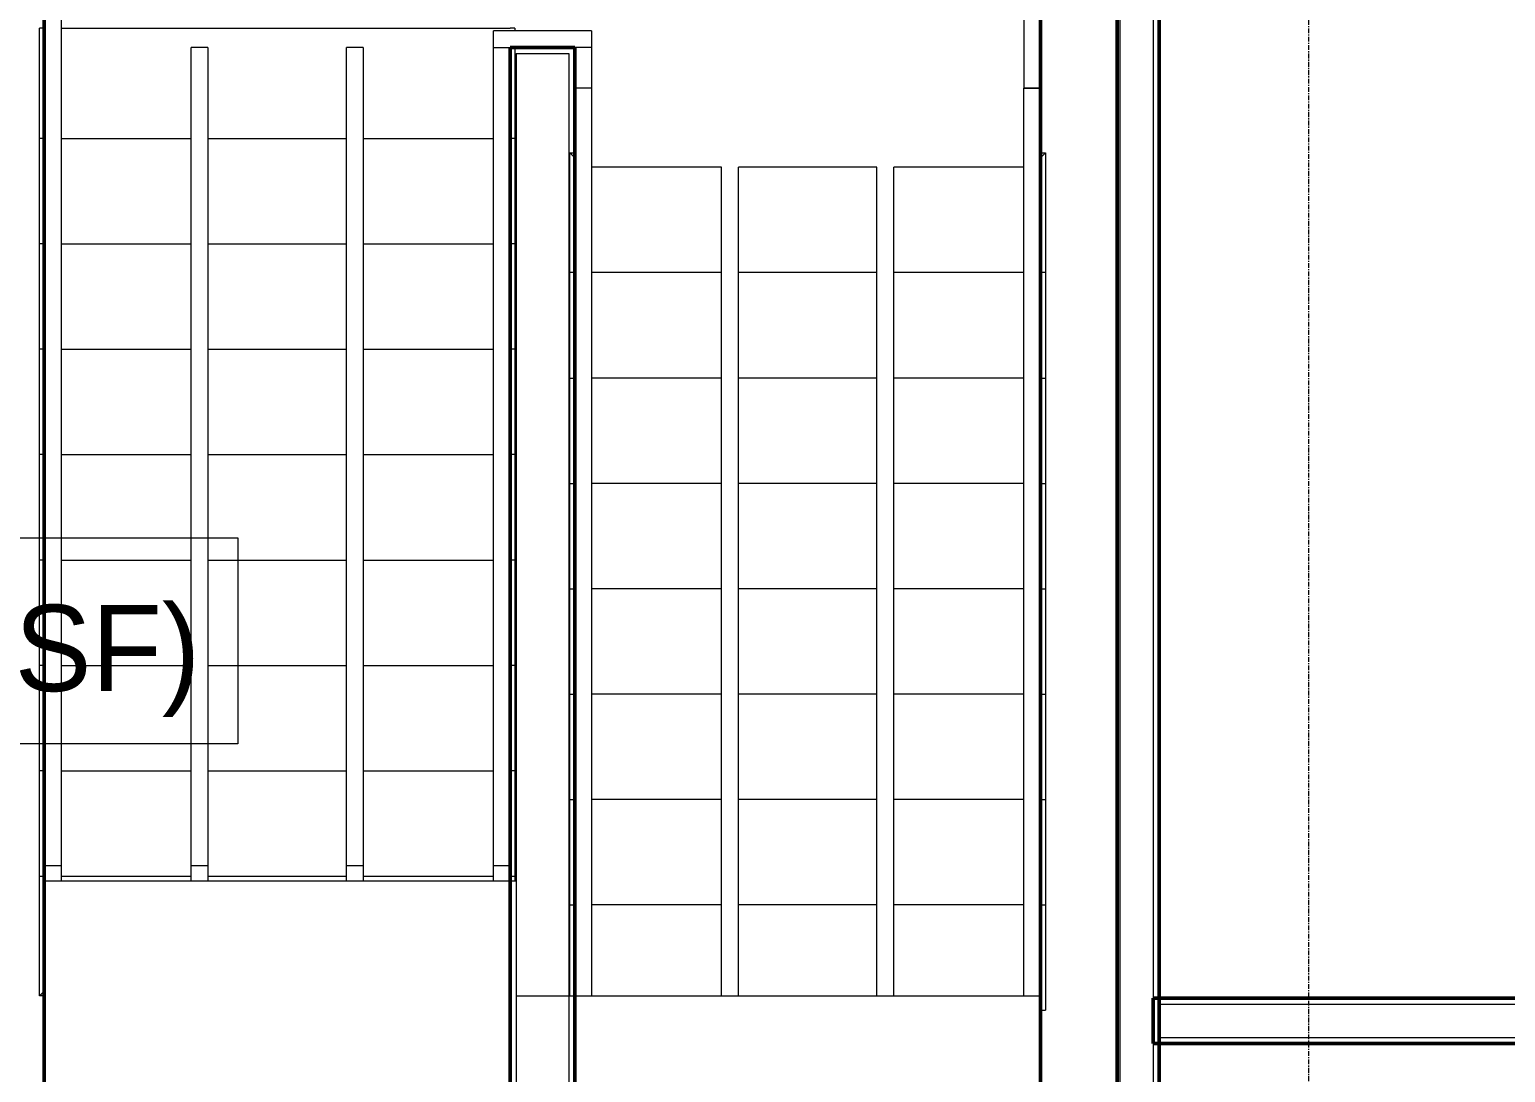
# Model space of a CAD drawing. Header units: inches. Extents: x -4218 to -1830, y 9767 to 12426.
# Drawn here: x -2633.9 to -2479.8, y 11922.2 to 12031.1 of the extents above; entities that cross this region are included whole.
import ezdxf

# ---------------------------------------------------------------- set-up
doc = ezdxf.new("R2010")
doc.units = ezdxf.units.IN
doc.header["$MEASUREMENT"] = 0
doc.linetypes.add('Grid Line 1_2_', pattern=[0.875, 0.5, -0.125, 0.125, -0.125])
for name, color, linetype, lineweight in [('0-1', 7, 'Continuous', 5), ('0-3', 252, 'Continuous', 9), ('A-AREA-IDEN', 2, 'Continuous', 9), ('A-DETL-MBND-1', 253, 'Continuous', 9), ('A-DETL-MBND-2', 252, 'Continuous', 9), ('A-DETL-MBND-3', 10, 'Continuous', 9), ('A-DETL-MBND-4', 254, 'Continuous', 9), ('A-FLOR-1', 252, 'Continuous', 9), ('A-FLOR-2', 10, 'Continuous', 9), ('A-FLOR-3', 253, 'Continuous', 9), ('A-FLOR-4', 192, 'Continuous', 9), ('A-WALL-1', 7, 'Continuous', 50), ('A-WALL-2', 250, 'Continuous', 13), ('A-WALL-3', 10, 'Continuous', 9), ('A-WALL-6', 254, 'Continuous', 9), ('I-WALL-1', 7, 'Continuous', 50), ('S-GRID-1', 1, 'Grid Line 1_2_', 9)]:
    doc.layers.add(name, color=color, linetype=linetype, lineweight=lineweight)
doc.styles.add('Century Gothic', font='ufonts.com_century-gothic.ttf', dxfattribs={"height": 9})

# ---------------------------------------------------------------- blocks, each defined once
blk = doc.blocks.new('CTR - 1st Phase - Unit Layouts_rvt-1-BACKGROUND - RCP - 1ST FLOOR')
at = {"layer": 'A-WALL-1'}
for p, q in [((-2516.57, 11929.34), (-2516.57, 11929.96)), ((-2516.57, 11929.96), (-2453.57, 11929.96)), ((-2516.57, 11925.84), (-2516.57, 11929.34)), ((-2516.57, 11925.21), (-2516.57, 11925.84)), ((-2455.95, 11925.21), (-2516.57, 11925.21))]:
    blk.add_line(p, q, dxfattribs=at)
at = {"layer": 'A-WALL-2'}
for p, q in [((-2515.95, 11925.84), (-2515.95, 11929.34)), ((-2515.95, 11929.34), (-2453.57, 11929.34)), ((-2515.95, 11925.84), (-2455.07, 11925.84))]:
    blk.add_line(p, q, dxfattribs=at)
blk = doc.blocks.new('CTR - 1st Phase - Common Walls_rvt-1-BACKGROUND - RCP - 1ST FLOOR')
at = {"layer": 'A-WALL-1'}
for p, q in [((-2520.32, 11837.19), (-2520.32, 12081.69)), ((-2515.95, 12081.69), (-2515.95, 11837.19))]:
    blk.add_line(p, q, dxfattribs=at)
at = {"layer": 'A-WALL-2'}
for p, q in [((-2520.07, 12081.69), (-2520.07, 11837.19)), ((-2516.57, 12081.69), (-2516.57, 11837.19))]:
    blk.add_line(p, q, dxfattribs=at)
at = {"layer": 'A-WALL-6'}
blk.add_line((-2520.32, 11837.19), (-2520.32, 12081.06), dxfattribs=at)
blk = doc.blocks.new('Assembled Stair - ___-2364880-BACKGROUND - RCP - 1ST FLOOR')
at = {"layer": 'A-DETL-MBND-3'}
for p, q in [((-2545.41, 11930.19), (-2545.41, 12016.69)), ((-2543.66, 11930.19), (-2543.66, 12016.69)), ((-2545.41, 11930.19), (-2543.66, 11930.19))]:
    blk.add_line(p, q, dxfattribs=at)
blk = doc.blocks.new('Assembled Stair - ___-2364879-BACKGROUND - RCP - 1ST FLOOR')
at = {"layer": 'A-DETL-MBND-3'}
for p, q in [((-2561.62, 11930.19), (-2561.62, 12016.69)), ((-2559.87, 11930.19), (-2559.87, 12016.69)), ((-2561.62, 11930.19), (-2559.87, 11930.19))]:
    blk.add_line(p, q, dxfattribs=at)
blk = doc.blocks.new('Assembled Stair - ___-2364878-BACKGROUND - RCP - 1ST FLOOR')
at = {"layer": 'A-DETL-MBND-3'}
for p, q in [((-2615.24, 12029.19), (-2616.99, 12029.19)), ((-2616.99, 11943.81), (-2616.99, 12029.19)), ((-2615.24, 12029.19), (-2615.24, 11943.81)), ((-2616.99, 11942.19), (-2616.99, 11943.81)), ((-2616.99, 11943.81), (-2615.24, 11943.81)), ((-2615.24, 11943.81), (-2615.24, 11942.19))]:
    blk.add_line(p, q, dxfattribs=at)
blk = doc.blocks.new('Assembled Stair - ___-2364877-BACKGROUND - RCP - 1ST FLOOR')
at = {"layer": 'A-DETL-MBND-3'}
for p, q in [((-2599.03, 12029.19), (-2600.78, 12029.19)), ((-2600.78, 11943.81), (-2600.78, 12029.19)), ((-2599.03, 12029.19), (-2599.03, 11943.81)), ((-2600.78, 11942.19), (-2600.78, 11943.81)), ((-2600.78, 11943.81), (-2599.03, 11943.81)), ((-2599.03, 11943.81), (-2599.03, 11942.19))]:
    blk.add_line(p, q, dxfattribs=at)
blk = doc.blocks.new('Assembled Stair - ___-2224092-BACKGROUND - RCP - 1ST FLOOR')
at = {"layer": 'A-DETL-MBND-2'}
blk.add_line((-2576.95, 12029.19), (-2583.7, 12029.19), dxfattribs=at)
at = {"layer": 'A-DETL-MBND-3'}
for p, q in [((-2575.2, 12030.94), (-2585.45, 12030.94)), ((-2585.45, 12029.19), (-2585.45, 12030.94)), ((-2575.2, 12030.94), (-2575.2, 12029.19)), ((-2575.2, 12029.19), (-2576.95, 12029.19))]:
    blk.add_line(p, q, dxfattribs=at)
blk = doc.blocks.new('Assembled Stair - ___-2224089-BACKGROUND - RCP - 1ST FLOOR')
at = {"layer": 'A-DETL-MBND-2'}
blk.add_line((-2528.32, 12077.19), (-2528.32, 12024.96), dxfattribs=at)
at = {"layer": 'A-DETL-MBND-3'}
for p, q in [((-2530.07, 12075.44), (-2528.32, 12077.19)), ((-2530.07, 12075.44), (-2530.07, 12024.96)), ((-2528.32, 12024.96), (-2530.07, 12024.96))]:
    blk.add_line(p, q, dxfattribs=at)
blk = doc.blocks.new('Assembled Stair - ___-2224088-BACKGROUND - RCP - 1ST FLOOR')
at = {"layer": 'A-DETL-MBND-2'}
for p, q in [((-2576.95, 12024.96), (-2576.95, 12029.19)), ((-2576.95, 12024.96), (-2576.95, 12018.19)), ((-2576.95, 12018.19), (-2576.95, 12016.69)), ((-2576.95, 12016.69), (-2576.95, 12005.69)), ((-2576.95, 12005.69), (-2576.95, 11994.69)), ((-2576.95, 11994.69), (-2576.95, 11983.69)), ((-2576.95, 11983.69), (-2576.95, 11972.69)), ((-2576.95, 11972.69), (-2576.95, 11961.69)), ((-2576.95, 11961.69), (-2576.95, 11950.69)), ((-2576.95, 11950.69), (-2576.95, 11939.69)), ((-2576.95, 11939.69), (-2576.95, 11930.19))]:
    blk.add_line(p, q, dxfattribs=at)
at = {"layer": 'A-DETL-MBND-3'}
for p, q in [((-2575.2, 12029.19), (-2576.95, 12029.19)), ((-2575.2, 12029.19), (-2575.2, 12024.96)), ((-2575.2, 12024.96), (-2576.95, 12024.96)), ((-2575.2, 12024.96), (-2575.2, 11930.19)), ((-2576.95, 11930.19), (-2575.2, 11930.19))]:
    blk.add_line(p, q, dxfattribs=at)
blk = doc.blocks.new('Assembled Stair - ___-2224087-BACKGROUND - RCP - 1ST FLOOR')
at = {"layer": 'A-DETL-MBND-1'}
blk.add_line((-2528.32, 12024.96), (-2528.32, 12028.39), dxfattribs=at)
at = {"layer": 'A-DETL-MBND-2'}
for p, q in [((-2528.32, 12018.19), (-2528.32, 12024.96)), ((-2528.32, 12016.69), (-2528.32, 12018.19)), ((-2528.32, 12005.69), (-2528.32, 12016.69)), ((-2528.32, 11994.69), (-2528.32, 12005.69)), ((-2528.32, 11983.69), (-2528.32, 11994.69)), ((-2528.32, 11972.69), (-2528.32, 11983.69)), ((-2528.32, 11961.69), (-2528.32, 11972.69)), ((-2528.32, 11950.69), (-2528.32, 11961.69)), ((-2528.32, 11939.69), (-2528.32, 11950.69)), ((-2528.32, 11930.19), (-2528.32, 11939.69))]:
    blk.add_line(p, q, dxfattribs=at)
at = {"layer": 'A-DETL-MBND-3'}
for p, q in [((-2530.07, 12024.96), (-2528.32, 12024.96)), ((-2530.07, 11930.19), (-2530.07, 12024.96)), ((-2530.07, 11930.19), (-2528.32, 11930.19))]:
    blk.add_line(p, q, dxfattribs=at)
blk = doc.blocks.new('Assembled Stair - Landing_Internal_-2377771-BACKGROUND - RCP - 1ST FLOOR')
at = {"layer": 'A-DETL-MBND-1'}
for p, q in [((-2632.32, 12053.19), (-2632.32, 12077.19)), ((-2632.32, 12077.19), (-2528.32, 12077.19)), ((-2528.32, 12077.19), (-2528.32, 12028.39)), ((-2576.95, 12018.19), (-2576.95, 12029.19)), ((-2528.32, 12024.96), (-2528.32, 12018.19)), ((-2576.95, 12016.69), (-2576.95, 12018.19)), ((-2528.32, 12018.19), (-2528.32, 12016.69))]:
    blk.add_line(p, q, dxfattribs=at)
at = {"layer": 'A-DETL-MBND-3'}
for p, q in [((-2561.62, 12016.69), (-2575.2, 12016.69)), ((-2545.41, 12016.69), (-2559.87, 12016.69)), ((-2530.07, 12016.69), (-2543.66, 12016.69))]:
    blk.add_line(p, q, dxfattribs=at)
at = {"layer": 'A-DETL-MBND-4'}
for p, q in [((-2632.32, 12033.42), (-2632.32, 12053.19)), ((-2632.32, 12031.19), (-2632.32, 12033.42)), ((-2528.32, 12028.39), (-2528.32, 12024.96))]:
    blk.add_line(p, q, dxfattribs=at)
blk = doc.blocks.new('Assembled Stair - ___-2224084-BACKGROUND - RCP - 1ST FLOOR')
blk.add_blockref('Assembled Stair - Landing_Internal_-2377771-BACKGROUND - RCP - 1ST FLOOR', (0, 0))
blk = doc.blocks.new('Assembled Stair - Run_Internal_-2377770-BACKGROUND - RCP - 1ST FLOOR')
at = {"layer": 'A-DETL-MBND-2'}
for p, q in [((-2577.45, 12005.71), (-2577.45, 12018.19)), ((-2577.45, 12018.19), (-2576.95, 12018.19)), ((-2528.32, 12018.19), (-2527.82, 12018.19)), ((-2527.82, 12018.19), (-2527.82, 12005.69)), ((-2577.45, 11994.69), (-2577.45, 12005.69)), ((-2577.43, 12005.69), (-2577.45, 12005.69)), ((-2577.38, 12005.69), (-2577.43, 12005.69)), ((-2577.3, 12005.69), (-2577.38, 12005.69)), ((-2577.2, 12005.69), (-2577.3, 12005.69)), ((-2577.08, 12005.69), (-2577.2, 12005.69)), ((-2576.95, 12005.69), (-2577.08, 12005.69)), ((-2528.19, 12005.69), (-2528.32, 12005.69)), ((-2527.89, 12005.69), (-2528.19, 12005.69)), ((-2527.84, 12005.69), (-2527.89, 12005.69)), ((-2527.82, 12005.69), (-2527.84, 12005.69)), ((-2527.82, 12005.69), (-2527.82, 11994.69)), ((-2577.45, 11983.69), (-2577.45, 11994.69)), ((-2577.45, 11994.69), (-2577.43, 11994.69)), ((-2577.38, 11994.69), (-2577.3, 11994.69)), ((-2577.3, 11994.69), (-2576.95, 11994.69)), ((-2528.32, 11994.69), (-2527.97, 11994.69)), ((-2527.97, 11994.69), (-2527.82, 11994.69)), ((-2527.82, 11994.69), (-2527.82, 11983.69)), ((-2577.45, 11972.69), (-2577.45, 11983.69)), ((-2577.45, 11983.69), (-2577.33, 11983.69)), ((-2577.3, 11983.69), (-2577.2, 11983.69)), ((-2577.2, 11983.69), (-2576.95, 11983.69)), ((-2528.32, 11983.69), (-2527.89, 11983.69)), ((-2527.89, 11983.69), (-2527.84, 11983.69)), ((-2527.84, 11983.69), (-2527.82, 11983.69)), ((-2527.82, 11983.69), (-2527.82, 11972.69)), ((-2577.45, 11961.69), (-2577.45, 11972.69)), ((-2577.45, 11972.69), (-2577.43, 11972.69)), ((-2577.43, 11972.69), (-2577.38, 11972.69)), ((-2577.38, 11972.69), (-2577.3, 11972.69)), ((-2577.27, 11972.69), (-2577.2, 11972.69)), ((-2577.2, 11972.69), (-2576.95, 11972.69)), ((-2528.32, 11972.69), (-2527.89, 11972.69)), ((-2527.89, 11972.69), (-2527.82, 11972.69)), ((-2527.82, 11972.69), (-2527.82, 11961.69)), ((-2577.45, 11950.69), (-2577.45, 11961.69)), ((-2577.45, 11961.69), (-2577.43, 11961.69)), ((-2577.43, 11961.69), (-2577.38, 11961.69)), ((-2577.38, 11961.69), (-2577.21, 11961.69)), ((-2577.2, 11961.69), (-2577.08, 11961.69)), ((-2577.08, 11961.69), (-2576.95, 11961.69)), ((-2528.32, 11961.69), (-2528.07, 11961.69)), ((-2528.07, 11961.69), (-2527.82, 11961.69)), ((-2527.82, 11961.69), (-2527.82, 11950.69)), ((-2577.45, 11939.69), (-2577.45, 11950.69)), ((-2577.45, 11950.69), (-2577.43, 11950.69)), ((-2577.43, 11950.69), (-2576.95, 11950.69)), ((-2528.32, 11950.69), (-2528.19, 11950.69)), ((-2528.19, 11950.69), (-2527.84, 11950.69)), ((-2527.84, 11950.69), (-2527.82, 11950.69)), ((-2527.82, 11950.69), (-2527.82, 11939.69)), ((-2577.45, 11930.19), (-2577.45, 11939.69)), ((-2577.45, 11939.69), (-2577.43, 11939.69)), ((-2577.43, 11939.69), (-2577.3, 11939.69)), ((-2577.3, 11939.69), (-2577.09, 11939.69)), ((-2577.08, 11939.69), (-2576.95, 11939.69)), ((-2528.32, 11939.69), (-2527.82, 11939.69)), ((-2527.82, 11939.69), (-2527.82, 11928.69)), ((-2528.32, 11928.69), (-2527.82, 11928.69))]:
    blk.add_line(p, q, dxfattribs=at)
for points, knots in [([(-2577.45, 12018.19), (-2577.45, 12018.19), (-2577.44, 12018.18), (-2577.41, 12018.15), (-2577.39, 12018.13), (-2577.38, 12018.12)], [0.5, 0.5, 0.5, 0.5, 0.5833333, 0.625, 0.6666667, 0.6666667, 0.6666667, 0.6666667]), ([(-2577.38, 12018.12), (-2577.37, 12018.11), (-2577.35, 12018.09), (-2577.32, 12018.07), (-2577.3, 12018.04), (-2577.25, 12017.99), (-2577.21, 12017.95), (-2577.17, 12017.91), (-2577.13, 12017.87), (-2577.06, 12017.8), (-2576.99, 12017.73), (-2576.95, 12017.69)], [0.6666667, 0.6666667, 0.6666667, 0.6666667, 0.7083333, 0.7291667, 0.75, 0.7916667, 0.8333333, 0.8541667, 0.875, 0.9166667, 1, 1, 1, 1]), ([(-2527.97, 12018.04), (-2527.99, 12018.03), (-2528.02, 12017.99), (-2528.06, 12017.95), (-2528.1, 12017.91), (-2528.14, 12017.87), (-2528.21, 12017.8), (-2528.28, 12017.73), (-2528.32, 12017.69)], [0.75, 0.75, 0.75, 0.75, 0.7916667, 0.8333333, 0.8541667, 0.875, 0.9166667, 1, 1, 1, 1]), ([(-2527.89, 12018.12), (-2527.9, 12018.11), (-2527.92, 12018.09), (-2527.95, 12018.07), (-2527.96, 12018.05), (-2527.97, 12018.04)], [0.66666667, 0.66666667, 0.66666667, 0.66666667, 0.70833333, 0.72916667, 0.75, 0.75, 0.75, 0.75])]:
    blk.add_open_spline(points, degree=3, knots=knots, dxfattribs=at)
for points in [[(-2527.84, 12018.17), (-2527.85, 12018.17), (-2527.86, 12018.15), (-2527.88, 12018.13), (-2527.89, 12018.12)], [(-2527.82, 12018.19), (-2527.82, 12018.19), (-2527.83, 12018.18), (-2527.84, 12018.17)]]:
    blk.add_open_spline(points, degree=3, dxfattribs=at)
at = {"layer": 'A-DETL-MBND-3'}
for p, q in [((-2561.62, 12005.69), (-2575.2, 12005.69)), ((-2545.41, 12005.69), (-2559.87, 12005.69)), ((-2530.07, 12005.69), (-2543.66, 12005.69)), ((-2561.62, 11994.69), (-2575.2, 11994.69)), ((-2545.41, 11994.69), (-2559.87, 11994.69)), ((-2530.07, 11994.69), (-2543.66, 11994.69)), ((-2561.62, 11983.69), (-2575.2, 11983.69)), ((-2545.41, 11983.69), (-2559.87, 11983.69)), ((-2530.07, 11983.69), (-2543.66, 11983.69)), ((-2561.62, 11972.69), (-2575.2, 11972.69)), ((-2545.41, 11972.69), (-2559.87, 11972.69)), ((-2530.07, 11972.69), (-2543.66, 11972.69)), ((-2561.62, 11961.69), (-2575.2, 11961.69)), ((-2545.41, 11961.69), (-2559.87, 11961.69)), ((-2530.07, 11961.69), (-2543.66, 11961.69)), ((-2561.62, 11950.69), (-2575.2, 11950.69)), ((-2545.41, 11950.69), (-2559.87, 11950.69)), ((-2530.07, 11950.69), (-2543.66, 11950.69)), ((-2561.62, 11939.69), (-2575.2, 11939.69)), ((-2545.41, 11939.69), (-2559.87, 11939.69)), ((-2530.07, 11939.69), (-2543.66, 11939.69))]:
    blk.add_line(p, q, dxfattribs=at)
at = {"layer": 'A-DETL-MBND-4'}
for p, q in [((-2576.95, 12017.44), (-2576.95, 12016.69)), ((-2528.32, 12016.69), (-2528.32, 12017.44))]:
    blk.add_line(p, q, dxfattribs=at)
blk = doc.blocks.new('Assembled Stair - ___-2224082-BACKGROUND - RCP - 1ST FLOOR')
blk.add_blockref('Assembled Stair - Run_Internal_-2377770-BACKGROUND - RCP - 1ST FLOOR', (0, 0))
blk = doc.blocks.new('Assembled Stair - ___-2224029-BACKGROUND - RCP - 1ST FLOOR')
at = {"layer": 'A-DETL-MBND-2'}
for p, q in [((-2583.7, 12029.19), (-2583.7, 12019.69)), ((-2583.7, 12019.69), (-2583.7, 12008.69)), ((-2583.7, 12008.69), (-2583.7, 11997.69)), ((-2583.7, 11997.69), (-2583.7, 11986.69)), ((-2583.7, 11986.69), (-2583.7, 11975.69)), ((-2583.7, 11975.69), (-2583.7, 11964.69)), ((-2583.7, 11964.69), (-2583.7, 11953.69)), ((-2583.7, 11953.69), (-2583.7, 11943.81)), ((-2583.7, 11943.81), (-2583.7, 11942.19))]:
    blk.add_line(p, q, dxfattribs=at)
at = {"layer": 'A-DETL-MBND-3'}
for p, q in [((-2585.45, 12029.19), (-2583.7, 12029.19)), ((-2585.45, 11943.81), (-2585.45, 12029.19)), ((-2585.45, 11942.19), (-2585.45, 11943.81)), ((-2585.45, 11943.81), (-2583.7, 11943.81))]:
    blk.add_line(p, q, dxfattribs=at)
blk = doc.blocks.new('Assembled Stair - ___-2224028-BACKGROUND - RCP - 1ST FLOOR')
at = {"layer": 'A-DETL-MBND-1'}
for p, q in [((-2632.32, 12031.19), (-2632.32, 12033.42)), ((-2632.32, 12029.19), (-2632.32, 12031.19)), ((-2632.32, 12019.69), (-2632.32, 12029.19)), ((-2632.32, 12008.69), (-2632.32, 12019.69)), ((-2632.32, 11997.69), (-2632.32, 12008.69)), ((-2632.32, 11997.19), (-2632.32, 11997.69))]:
    blk.add_line(p, q, dxfattribs=at)
at = {"layer": 'A-DETL-MBND-2'}
for p, q in [((-2632.32, 12033.42), (-2632.2, 12033.42)), ((-2632.32, 11986.69), (-2632.32, 11997.19)), ((-2632.32, 11975.69), (-2632.32, 11986.69)), ((-2632.32, 11964.69), (-2632.32, 11975.69)), ((-2632.32, 11953.69), (-2632.32, 11964.69)), ((-2632.32, 11943.81), (-2632.32, 11953.69)), ((-2632.32, 11942.19), (-2632.32, 11943.81))]:
    blk.add_line(p, q, dxfattribs=at)
at = {"layer": 'A-DETL-MBND-3'}
for p, q in [((-2632.2, 12033.42), (-2630.57, 12033.42)), ((-2630.57, 12033.42), (-2630.57, 11943.81)), ((-2632.32, 11943.81), (-2630.57, 11943.81)), ((-2630.57, 11943.81), (-2630.57, 11942.19))]:
    blk.add_line(p, q, dxfattribs=at)
blk = doc.blocks.new('Assembled Stair - Run_Internal_-2377769-BACKGROUND - RCP - 1ST FLOOR')
at = {"layer": 'A-DETL-MBND-2'}
for p, q in [((-2632.82, 12019.69), (-2632.82, 12031.19)), ((-2632.32, 12031.19), (-2632.82, 12031.19)), ((-2583.2, 12029.19), (-2583.2, 12019.69)), ((-2632.82, 12008.69), (-2632.82, 12019.69)), ((-2632.32, 12019.69), (-2632.82, 12019.69)), ((-2583.57, 12019.69), (-2583.7, 12019.69)), ((-2583.2, 12019.69), (-2583.57, 12019.69)), ((-2583.2, 12019.69), (-2583.2, 12008.69)), ((-2632.82, 11997.69), (-2632.82, 12008.69)), ((-2632.32, 12008.69), (-2632.82, 12008.69)), ((-2583.27, 12008.69), (-2583.7, 12008.69)), ((-2583.2, 12008.69), (-2583.27, 12008.69)), ((-2583.2, 12008.69), (-2583.2, 11997.69)), ((-2632.82, 11986.69), (-2632.82, 11997.69)), ((-2632.32, 11997.69), (-2632.82, 11997.69)), ((-2583.27, 11997.69), (-2583.7, 11997.69)), ((-2583.2, 11997.69), (-2583.22, 11997.69)), ((-2583.2, 11997.69), (-2583.2, 11986.69)), ((-2632.82, 11975.69), (-2632.82, 11986.69)), ((-2632.76, 11986.69), (-2632.82, 11986.69)), ((-2632.32, 11986.69), (-2632.76, 11986.69)), ((-2583.29, 11986.69), (-2583.7, 11986.69)), ((-2583.2, 11986.69), (-2583.27, 11986.69)), ((-2583.2, 11986.69), (-2583.2, 11975.69)), ((-2632.82, 11964.69), (-2632.82, 11975.69)), ((-2632.45, 11975.69), (-2632.82, 11975.69)), ((-2632.32, 11975.69), (-2632.45, 11975.69)), ((-2583.35, 11975.69), (-2583.7, 11975.69)), ((-2583.2, 11975.69), (-2583.35, 11975.69)), ((-2583.2, 11975.69), (-2583.2, 11964.69)), ((-2632.82, 11953.69), (-2632.82, 11964.69)), ((-2632.32, 11964.69), (-2632.82, 11964.69)), ((-2583.45, 11964.69), (-2583.7, 11964.69)), ((-2583.2, 11964.69), (-2583.45, 11964.69)), ((-2583.2, 11964.69), (-2583.2, 11953.69)), ((-2632.82, 11942.69), (-2632.82, 11953.69)), ((-2632.57, 11953.69), (-2632.82, 11953.69)), ((-2632.45, 11953.69), (-2632.57, 11953.69)), ((-2632.32, 11953.69), (-2632.45, 11953.69)), ((-2583.46, 11953.69), (-2583.7, 11953.69)), ((-2583.27, 11953.69), (-2583.45, 11953.69)), ((-2583.2, 11953.69), (-2583.27, 11953.69)), ((-2583.2, 11953.69), (-2583.2, 11942.69)), ((-2632.82, 11930.19), (-2632.82, 11942.69)), ((-2632.82, 11942.69), (-2632.32, 11942.69)), ((-2583.7, 11942.69), (-2583.57, 11942.69)), ((-2583.57, 11942.69), (-2583.35, 11942.69)), ((-2583.35, 11942.69), (-2583.2, 11942.69)), ((-2583.2, 11942.69), (-2583.2, 11942.19)), ((-2632.32, 11930.19), (-2632.82, 11930.19))]:
    blk.add_line(p, q, dxfattribs=at)
for points, knots in [([(-2632.82, 11930.19), (-2632.82, 11930.19), (-2632.82, 11930.2), (-2632.79, 11930.23), (-2632.76, 11930.26), (-2632.73, 11930.29), (-2632.7, 11930.31), (-2632.68, 11930.33), (-2632.68, 11930.34)], [0.5, 0.5, 0.5, 0.5, 0.5833333, 0.625, 0.6666667, 0.7083333, 0.7291667, 0.75, 0.75, 0.75, 0.75]), ([(-2632.68, 11930.34), (-2632.66, 11930.35), (-2632.63, 11930.38), (-2632.58, 11930.43), (-2632.55, 11930.47), (-2632.51, 11930.51), (-2632.43, 11930.58), (-2632.37, 11930.65), (-2632.32, 11930.69)], [0.75, 0.75, 0.75, 0.75, 0.7916667, 0.8333333, 0.8541667, 0.875, 0.9166667, 1, 1, 1, 1])]:
    blk.add_open_spline(points, degree=3, knots=knots, dxfattribs=at)
at = {"layer": 'A-DETL-MBND-3'}
for p, q in [((-2630.57, 12031.19), (-2583.7, 12031.19)), ((-2583.2, 12031.19), (-2583.7, 12031.19)), ((-2583.2, 12031.19), (-2583.2, 12030.94)), ((-2632.32, 12019.69), (-2632.32, 12018.94)), ((-2630.57, 12019.69), (-2616.99, 12019.69)), ((-2615.24, 12019.69), (-2600.78, 12019.69)), ((-2599.03, 12019.69), (-2585.45, 12019.69)), ((-2632.32, 12008.69), (-2632.32, 12007.94)), ((-2630.57, 12008.69), (-2616.99, 12008.69)), ((-2615.24, 12008.69), (-2600.78, 12008.69)), ((-2599.03, 12008.69), (-2585.45, 12008.69)), ((-2632.32, 11997.69), (-2632.32, 11997.19)), ((-2630.57, 11997.69), (-2616.99, 11997.69)), ((-2615.24, 11997.69), (-2600.78, 11997.69)), ((-2599.03, 11997.69), (-2585.45, 11997.69)), ((-2630.57, 11986.69), (-2616.99, 11986.69)), ((-2615.24, 11986.69), (-2600.78, 11986.69)), ((-2599.03, 11986.69), (-2585.45, 11986.69)), ((-2630.57, 11975.69), (-2616.99, 11975.69)), ((-2615.24, 11975.69), (-2600.78, 11975.69)), ((-2599.03, 11975.69), (-2585.45, 11975.69)), ((-2630.57, 11964.69), (-2616.99, 11964.69)), ((-2615.24, 11964.69), (-2600.78, 11964.69)), ((-2599.03, 11964.69), (-2585.45, 11964.69)), ((-2630.57, 11953.69), (-2616.99, 11953.69)), ((-2615.24, 11953.69), (-2600.78, 11953.69)), ((-2599.03, 11953.69), (-2585.45, 11953.69)), ((-2630.57, 11942.69), (-2616.99, 11942.69)), ((-2615.24, 11942.69), (-2600.78, 11942.69)), ((-2599.03, 11942.69), (-2585.45, 11942.69))]:
    blk.add_line(p, q, dxfattribs=at)
at = {"layer": 'A-DETL-MBND-4'}
blk.add_line((-2632.32, 11997.19), (-2632.32, 11996.94), dxfattribs=at)
blk = doc.blocks.new('Assembled Stair - ___-2224025-BACKGROUND - RCP - 1ST FLOOR')
blk.add_blockref('Assembled Stair - Run_Internal_-2377769-BACKGROUND - RCP - 1ST FLOOR', (0, 0))
blk = doc.blocks.new('CTR - 1st Phase -Stairs _ Elevators_rvt-1-BACKGROUND - RCP - 1ST FLOOR')
at = {"layer": 'A-DETL-MBND-2'}
for p, q in [((-2583.07, 11930.19), (-2576.95, 11930.19)), ((-2528.32, 11930.19), (-2528.32, 11919.19))]:
    blk.add_line(p, q, dxfattribs=at)
at = {"layer": 'A-DETL-MBND-3'}
for p, q in [((-2575.2, 11930.19), (-2561.62, 11930.19)), ((-2559.87, 11930.19), (-2545.41, 11930.19)), ((-2543.66, 11930.19), (-2530.07, 11930.19))]:
    blk.add_line(p, q, dxfattribs=at)
at = {"layer": 'A-FLOR-1'}
for p, q in [((-2632.32, 11845.19), (-2632.32, 11942.19)), ((-2583.7, 11942.19), (-2583.07, 11942.19))]:
    blk.add_line(p, q, dxfattribs=at)
at = {"layer": 'A-FLOR-2'}
blk.add_line((-2632.32, 11942.19), (-2583.7, 11942.19), dxfattribs=at)
at = {"layer": 'A-FLOR-3'}
blk.add_line((-2583.07, 11942.19), (-2583.07, 11917.56), dxfattribs=at)
at = {"layer": 'A-WALL-1'}
for p, q in [((-2632.32, 12077.19), (-2632.32, 11901.19)), ((-2528.32, 11914.31), (-2528.32, 12077.19)), ((-2520.32, 12077.19), (-2520.32, 11845.19))]:
    blk.add_line(p, q, dxfattribs=at)
at = {"layer": 'A-WALL-2'}
for p, q in [((-2583.07, 12028.56), (-2583.07, 11908.19)), ((-2583.07, 12028.56), (-2577.57, 12028.56)), ((-2577.57, 12028.56), (-2577.57, 11913.69))]:
    blk.add_line(p, q, dxfattribs=at)
at = {"layer": 'A-WALL-3'}
for p, q in [((-2520.32, 12077.19), (-2520.32, 11845.19)), ((-2632.32, 12023.8), (-2632.32, 12019.69)), ((-2632.32, 12019.69), (-2632.32, 12018.94)), ((-2632.32, 12018.94), (-2632.32, 12018.69)), ((-2632.32, 12018.19), (-2632.32, 12008.69)), ((-2632.32, 12008.69), (-2632.32, 12007.94)), ((-2632.32, 12007.94), (-2632.32, 12007.69)), ((-2632.32, 12007.19), (-2632.32, 11997.69)), ((-2632.32, 11997.69), (-2632.32, 11997.19)), ((-2632.32, 11997.19), (-2632.32, 11996.94))]:
    blk.add_line(p, q, dxfattribs=at)
at = {"layer": 'I-WALL-1'}
for p, q in [((-2583.7, 11907.56), (-2583.7, 12029.19)), ((-2583.7, 12029.19), (-2583.07, 12029.19)), ((-2583.07, 12029.19), (-2577.57, 12029.19)), ((-2577.57, 12029.19), (-2576.95, 12029.19)), ((-2576.95, 12029.19), (-2576.95, 11914.31))]:
    blk.add_line(p, q, dxfattribs=at)
at = {"layer": '0-3'}
for name in ['Assembled Stair - ___-2224084-BACKGROUND - RCP - 1ST FLOOR', 'Assembled Stair - ___-2224089-BACKGROUND - RCP - 1ST FLOOR', 'Assembled Stair - ___-2224028-BACKGROUND - RCP - 1ST FLOOR', 'Assembled Stair - ___-2224025-BACKGROUND - RCP - 1ST FLOOR', 'Assembled Stair - ___-2224092-BACKGROUND - RCP - 1ST FLOOR', 'Assembled Stair - ___-2364878-BACKGROUND - RCP - 1ST FLOOR', 'Assembled Stair - ___-2364877-BACKGROUND - RCP - 1ST FLOOR', 'Assembled Stair - ___-2224029-BACKGROUND - RCP - 1ST FLOOR', 'Assembled Stair - ___-2224088-BACKGROUND - RCP - 1ST FLOOR', 'Assembled Stair - ___-2224087-BACKGROUND - RCP - 1ST FLOOR', 'Assembled Stair - ___-2224082-BACKGROUND - RCP - 1ST FLOOR', 'Assembled Stair - ___-2364879-BACKGROUND - RCP - 1ST FLOOR', 'Assembled Stair - ___-2364880-BACKGROUND - RCP - 1ST FLOOR']:
    blk.add_blockref(name, (0, 0), dxfattribs=at)

msp = doc.modelspace()

# ---------------------------------------------------------------- linework, layer by layer
at = {"layer": 'A-AREA-IDEN', "flags": 128}
msp.add_lwpolyline([(-2696.63, 11978.01), (-2612.13, 11978.01), (-2612.13, 11956.52), (-2696.63, 11956.52)], close=True, dxfattribs=at)
at = {"layer": 'A-FLOR-4'}
msp.add_line((-2520.32, 11837.19), (-2520.32, 12081.06), dxfattribs=at)
at = {"layer": 'S-GRID-1'}
msp.add_line((-2500.32, 9836.18), (-2500.32, 12376.81), dxfattribs=at)

# ---------------------------------------------------------------- block references
at = {"layer": '0-1'}
for name in ['CTR - 1st Phase -Stairs _ Elevators_rvt-1-BACKGROUND - RCP - 1ST FLOOR', 'CTR - 1st Phase - Unit Layouts_rvt-1-BACKGROUND - RCP - 1ST FLOOR', 'CTR - 1st Phase - Common Walls_rvt-1-BACKGROUND - RCP - 1ST FLOOR']:
    msp.add_blockref(name, (0, 0), dxfattribs=at)

# ---------------------------------------------------------------- texts
at = {"layer": 'A-AREA-IDEN', "insert": (-2693.63, 11971.01), "char_height": 9, "width": 94.839, "attachment_point": 1, "style": 'Century Gothic'}
msp.add_mtext('108 - (266 SF)', dxfattribs=at)

doc.saveas('drawing.dxf')
